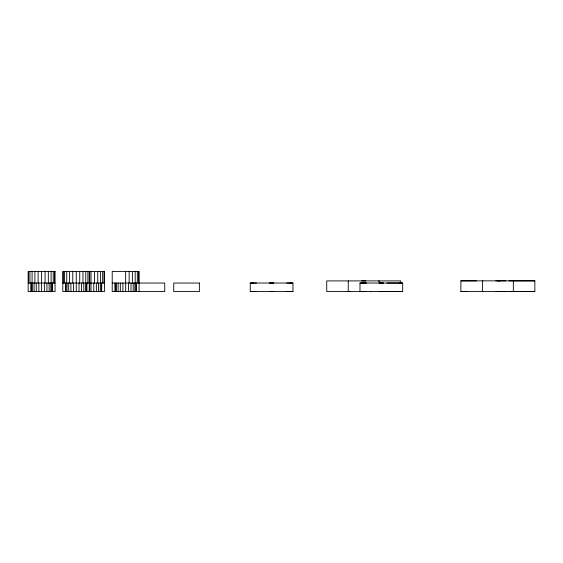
<?xml version="1.0" encoding="UTF-8"?>
<svg xmlns="http://www.w3.org/2000/svg" width="563" height="563" viewBox="0 0 563 563"><rect width="100%" height="100%" fill="white"/><g stroke="black" fill="none" stroke-linecap="round" stroke-linejoin="round"><path stroke-width="0.84" d="M370.728 291.578L371.538 291.578M271.598 283.006L269.508 283.027L273.688 283.027L271.598 283.048M381.334 283.006L379.244 283.027L383.431 283.027L381.334 283.048M365.816 280.902L361.636 280.902M495.771 280.853L499.958 280.853M290.093 291.578L292.95 291.571L292.95 283.027L286.701 283.013M392.01 291.585L402.693 291.571L402.693 283.027L361.439 283.027M365.816 291.578L361.636 291.578M495.771 291.528L499.958 291.528M256.496 291.578L250.246 291.571L250.246 283.027L256.496 283.041M366.239 291.578L359.982 291.571L359.982 283.027L366.239 283.013M250.246 291.571L253.104 291.564M359.982 291.571L366.239 291.557M467.663 291.528L460.879 291.528L460.879 280.853L476.509 280.853M497.861 280.853L534.85 280.853L534.85 291.528L508.917 291.528M460.879 280.853L505.947 280.853M508.917 280.853L534.85 280.853M482.92 280.846L482.392 280.853L482.392 291.528L482.92 291.528M28.15 283.048L55.054 283.048M62.796 283.048L104.472 283.048M112.213 283.048L164.727 283.048L164.727 291.592L112.213 291.592L112.213 271.408L139.117 271.408L139.096 291.592M251.703 283.027L291.493 283.027M386.865 283.041L401.229 283.027M392.01 291.557L396.436 291.557M497.861 291.528L534.85 291.528M251.703 291.564L292.95 291.571M402.693 291.571L326.744 291.578L326.744 280.902L400.715 280.902L400.715 283.365M460.879 291.528L505.947 291.528M378.674 280.902L379.202 280.902L379.202 283.365M366.239 283.041L359.982 283.027M253.104 283.034L250.246 283.027M378.674 291.578L400.715 291.578M286.701 291.557L291.493 291.564M399.829 283.02L402.693 283.027M290.093 283.02L292.95 283.027M399.829 291.564L401.229 291.564M350.327 291.578L348.258 291.578L348.258 280.902M513.336 280.853L513.336 291.528M138.66 271.408L138.66 283.048M137.316 271.408L137.316 283.048M136.337 283.048L136.337 291.592M135.979 283.048L135.979 291.592M135.176 271.408L135.176 283.048M134.909 283.048L134.909 291.592M133.213 283.048L133.213 291.592M132.389 271.408L132.389 283.048M131.003 283.048L131.003 291.592M129.145 271.408L129.145 283.048M128.427 283.048L128.427 291.592M125.662 271.408L125.662 291.592M122.903 283.048L122.903 291.592M120.327 283.048L120.327 291.592M118.117 283.048L118.117 291.592M116.414 283.048L116.414 291.592M115.352 283.048L115.352 291.592M114.986 283.048L114.986 291.592M104.007 271.408L104.007 283.048M102.663 271.408L102.663 283.048M101.692 283.048L101.692 291.592M101.333 283.048L101.333 291.592M100.531 271.408L100.531 283.048M100.263 283.048L100.263 291.592M98.567 283.048L98.567 291.592M97.744 271.408L97.744 283.048M96.357 283.048L96.357 291.592M94.5 271.408L94.5 283.048M93.782 283.048L93.782 291.592M91.016 271.408L91.016 291.592M89.7 271.408L89.7 291.592M89.243 271.408L89.243 291.592M87.898 271.408L87.898 283.048M86.927 283.048L86.927 291.592M86.561 283.048L86.561 291.592M85.759 271.408L85.759 283.048M85.492 283.048L85.492 291.592M83.796 283.048L83.796 291.592M82.972 271.408L82.972 283.048M81.586 283.048L81.586 291.592M79.728 271.408L79.728 283.048M79.01 283.048L79.01 291.592M76.251 271.408L76.251 291.592M73.486 283.048L73.486 291.592M72.768 271.408L72.768 283.048M70.91 283.048L70.91 291.592M69.523 271.408L69.523 283.048M68.7 283.048L68.7 291.592M67.004 283.048L67.004 291.592M66.737 271.408L66.737 283.048M65.934 283.048L65.934 291.592M65.568 283.048L65.568 291.592M64.597 271.408L64.597 283.048M63.253 271.408L63.253 283.048M54.597 271.408L54.597 283.048M53.253 271.408L53.253 283.048M52.282 283.048L52.282 291.592M51.916 283.048L51.916 291.592M51.113 271.408L51.113 283.048M50.846 283.048L50.846 291.592M49.15 283.048L49.15 291.592M48.327 271.408L48.327 283.048M46.94 283.048L46.94 291.592M45.082 271.408L45.082 283.048M44.364 283.048L44.364 291.592M41.599 271.408L41.599 291.592M38.84 283.048L38.84 291.592M38.122 271.408L38.122 283.048M36.264 283.048L36.264 291.592M34.878 271.408L34.878 283.048M34.054 283.048L34.054 291.592M32.351 283.048L32.351 291.592M32.091 271.408L32.091 283.048M31.289 283.048L31.289 291.592M30.923 283.048L30.923 291.592M29.952 271.408L29.952 283.048M28.607 271.408L28.607 283.048M273.688 291.571L269.508 291.571L273.688 291.571M381.334 291.55L379.244 291.571L383.431 291.571L381.334 291.55M55.054 271.408L28.15 271.408L28.15 291.592L55.054 291.592L55.054 271.408M104.472 271.408L62.796 271.408L62.796 291.592L104.472 291.592L104.472 271.408M199.372 283.048L173.742 283.048L173.742 291.592L199.372 291.592L199.372 283.048"/></g></svg>
